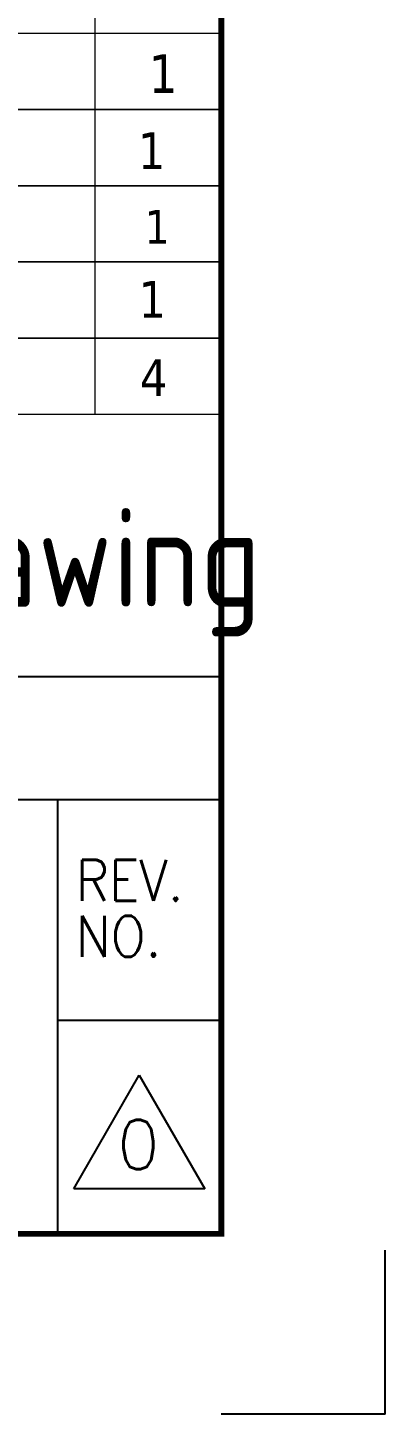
# Model space of a CAD drawing. Header units: millimetres. Extents: x 126854 to 137041, y -144259 to -137812.
# Drawn here: x 135264 to 135737, y -144259 to -142423 of the extents above; entities that cross this region are included whole.
import ezdxf

# ---------------------------------------------------------------- set-up
doc = ezdxf.new("R2010")
doc.units = ezdxf.units.MM
doc.header["$LTSCALE"] = 13
doc.layers.add('1', color=4, linetype='Continuous')
doc.layers.add('2', color=3, linetype='Continuous')
doc.layers.add('paper', color=254, linetype='Continuous', plot=False)
doc.layers.add('铁心', color=3, linetype='Continuous', lineweight=0)
doc.styles.add('ROMANS', font='romans.shx', dxfattribs={"bigfont": 'whgtxt.shx'})
doc.styles.get("Standard").update_dxf_attribs({"font": 'gbenor.shx', "bigfont": 'gbcbig.shx'})
doc.styles.add('Tahoma$001', font='tahoma.ttf', dxfattribs={"height": 2.159784})

msp = doc.modelspace()

# ---------------------------------------------------------------- linework, layer by layer
at = {"layer": '1', "const_width": 7.598}
msp.add_lwpolyline([(127184.292, -144020.205), (135519.934, -144020.205), (135519.934, -138028.963), (127184.292, -138028.963), (127184.292, -144020.205)], dxfattribs=at)
at = {"layer": '2'}
for p, q in [((132263.824, -143282.153), (135519.934, -143282.153)), ((133674.805, -143444.959), (135519.934, -143444.959)), ((135302.86, -143444.959), (135302.86, -144020.205)), ((135302.86, -143737.308), (135519.934, -143737.308)), ((135324.567, -143960.482), (135411.397, -143810.089)), ((135411.397, -143810.089), (135498.227, -143960.482)), ((135498.227, -143960.482), (135324.567, -143960.482))]:
    msp.add_line(p, q, dxfattribs=at)
at = {"layer": 'paper'}
for q in [(135737.008, -144041.912), (135519.934, -144258.986)]:
    msp.add_line((135737.008, -144258.986), q, dxfattribs=at)
at = {"layer": '铁心'}
for p, q in [((135519.934, -142833.994), (135519.934, -141109.193)), ((133793.424, -142531.471), (135519.934, -142531.471)), ((133793.424, -142632.312), (135519.934, -142632.312)), ((133793.424, -142733.153), (135519.934, -142733.153)), ((133793.424, -142833.994), (135519.934, -142833.994)), ((132263.824, -142934.835), (135519.934, -142934.835))]:
    msp.add_line(p, q, dxfattribs=at)
for points in [[(135352.595, -140703.308), (135352.595, -142934.835)], [(135519.934, -143036.096), (135519.934, -141308.774)], [(135519.934, -142430.63), (133793.424, -142430.63)], [(135519.934, -142531.471), (133793.424, -142531.471), (133793.424, -142531.471)], [(135519.934, -142531.471), (133793.424, -142531.471), (133793.424, -142531.471)], [(135519.934, -142632.312), (133793.424, -142632.312), (133793.424, -142632.312)], [(135519.934, -142632.312), (133793.424, -142632.312), (133793.424, -142632.312)], [(135519.934, -142733.153), (133793.424, -142733.153), (133793.424, -142733.153)], [(135519.934, -142733.153), (133793.424, -142733.153), (133793.424, -142733.153)], [(135519.934, -142833.994), (133793.424, -142833.994), (133793.424, -142833.994)], [(135519.934, -142833.994), (133793.424, -142833.994), (133793.424, -142833.994)]]:
    msp.add_lwpolyline(points, dxfattribs=at)

# ---------------------------------------------------------------- texts
at = {"layer": '1', "color": 4}
msp.add_text('General Assembly Drawing', height=130.2444, dxfattribs=at).set_placement((133734.921, -143189.824))
at = {"layer": '2', "style": 'ROMANS', "width": 0.9}
for s, p in [('REV.', (135327.542, -143579.277)), ('NO.', (135327.542, -143653.284))]:
    msp.add_text(s, height=54.2685, dxfattribs=at).set_placement(p)
at = {"layer": '2', "color": 4, "style": 'ROMANS'}
msp.add_text('0', height=65.122, dxfattribs=at).set_placement((135382.239, -143934.431))
at = {"layer": '铁心', "style": 'Tahoma$001'}
for s, height, p in [('1', 50.82, (135423.885, -142509.411)), ('1', 48.568, (135409.556, -142610.288)), ('1', 44.699, (135418.244, -142709.203)), ('1', 48.568, (135410.433, -142807.115)), ('4', 48.568, (135412.174, -142910.876))]:
    msp.add_text(s, height=height, dxfattribs=at).set_placement(p)

doc.saveas('drawing.dxf')
